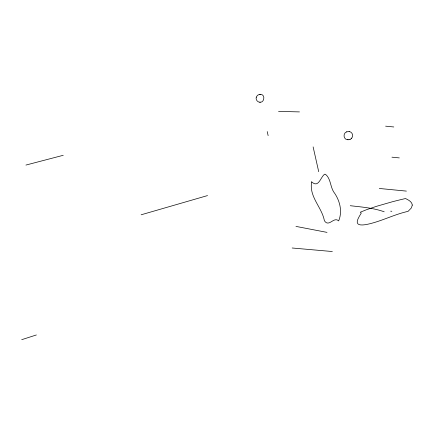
<?xml version="1.0" encoding="UTF-8"?>
<svg xmlns="http://www.w3.org/2000/svg" width="434" height="434" viewBox="0 0 434 434"><rect width="100%" height="100%" fill="white"/><g stroke="black" fill="none" stroke-linecap="round" stroke-linejoin="round"><path stroke-width="0.65" d="M256.266 97.211L257.422 95.334L259.537 94.352M256.272 97.183C255.528 99.489 257.373 102.126 259.792 102.218M346.815 131.784C342.844 132.929 343.196 139.374 347.471 139.732M351.67 138.18C353.846 135.934 352.245 131.806 349.153 131.535M351.692 138.153L351.366 138.5M350.433 139.195L351.242 138.62M260.704 102.18C264.056 102.359 265.787 94.4 260.362 94.324M349.988 139.412L350.298 139.265M346.674 131.844L349.224 131.545M349.755 139.504L348.876 139.726M21.7 339.686L36.364 334.961M141.137 214.792L207.533 195.577M25.942 165.066L63.239 155.296M348.822 139.737L347.406 139.721M260.731 102.174L259.727 102.212M259.554 94.346L260.427 94.324M278.547 111.381L299.471 111.907M292.163 247.998L332.341 251.53M385.614 126.169L393.801 126.967M391.945 157.179L399.307 157.9M379.283 188.464L406.387 191.106M390.681 211.174L391.831 211.287M350.254 205.711C361.652 207.029 373.321 207.897 384.204 211.787M295.961 226.396L327.019 232.38M313.12 146.893L318.708 171.69M267.225 131.578L268.136 135.63M311.677 181.873C308.813 196.743 321.968 207.311 324.388 220.727C328.939 227.769 333.757 216.175 338.666 220.901C342.469 211.787 340.099 201.598 334.874 193.597C330.019 187.911 331.267 178.987 325.484 174.289L324.551 174.229C320.444 177.246 318.67 188.389 311.677 181.873M412.3 205.06L411.367 207.94L408.079 211.358C393.524 214.537 380.249 221.991 365.553 224.666C352.923 226.559 357.404 219.349 361.289 213.067L360.334 212.215L366.193 209.823L376.441 206.334L391.967 201.875A500.462 442.42 -77.6 0 1 405.53 198.533C408.286 199.928 411.953 201.577 412.3 205.06"/></g></svg>
